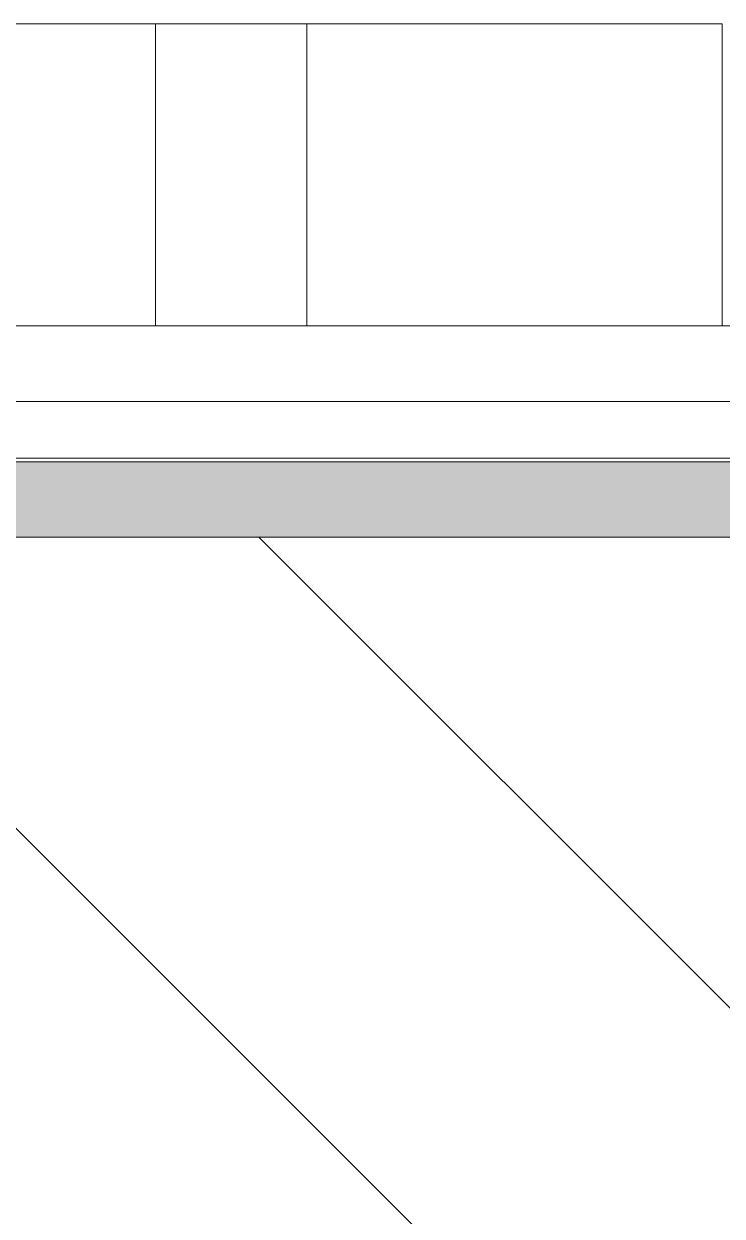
# Model space of a CAD drawing. Header units: millimetres. Extents: x -4185 to 186529, y -8553 to 29097.
# Drawn here: x 11412.6 to 11597.5, y 7720.2 to 8036 of the extents above; entities that cross this region are included whole.
import ezdxf

# ---------------------------------------------------------------- set-up
doc = ezdxf.new("R2010")
doc.units = ezdxf.units.MM
doc.linetypes.add('Осевая', pattern=[3175, 635, -476.25, 1587.5, -476.25])
for name, color, linetype, lineweight, true_color in [('A-WALL-1', 7, 'Continuous', 9, 0x3c3c3c), ('A-WALL-FNSH-1', 7, 'Continuous', 9, 0x3c3c3c), ('I-FURN-1', 7, 'Continuous', 9, 0xf0f0f0)]:
    doc.layers.add(name, color=color, linetype=linetype, lineweight=lineweight, true_color=true_color)
doc.layers.add('I-WALL', color=7, linetype='Continuous', lineweight=9)
doc.layers.add('Оси-2', color=7, linetype='Осевая', lineweight=9)

# ---------------------------------------------------------------- blocks, each defined once
blk = doc.blocks.new('Бизиборд лего - бизиборд 1_21б-32328682-План размещения напольных электротехнических лючков и розеток 1 этажа в осях 1-12')
at = {"layer": 'I-FURN-1'}
for p, q in [((1245, 100), (935, 100)), ((935, 100), (1245, 100)), ((1245, 100), (1205, 100)), ((1205, 100), (1205, 20)), ((1205, 20), (1205, 100)), ((1205, 100), (1245, 100)), ((1355, 100), (1245, 100)), ((1245, 100), (1355, 100)), ((1245, 20), (1245, 100)), ((1245, 100), (1245, 20)), ((1355, 20), (1355, 100)), ((1355, 100), (1355, 20)), ((1500, 20), (1000, 20)), ((1170.24, 20), (1210, 20)), ((1210, 20), (1170.24, 20)), ((1170.24, 20), (1205, 20)), ((1205, 20), (1210, 20)), ((1210, 20), (1205, 20)), ((1205, 20), (1210, 20)), ((1210, 20), (1210.34, 20)), ((1217.41, 20), (1210, 20)), ((1210, 20), (1230, 20)), ((1230, 20), (1210, 20)), ((1210, 20), (1230, 20)), ((1230, 20), (1210, 20)), ((1210, 20), (1215, 20)), ((1230, 20), (1210, 20)), ((1210, 20), (1222.59, 20)), ((1230, 20), (1210, 20)), ((1210, 20), (1215, 20)), ((1230, 20), (1210, 20)), ((1210, 20), (1222.59, 20)), ((1210.34, 20), (1210, 20)), ((1210, 20), (1230, 20)), ((1230, 20), (1210, 20)), ((1210, 20), (1230, 20)), ((1230, 20), (1210, 20)), ((1210, 20), (1230, 20)), ((1230, 20), (1210, 20)), ((1210, 20), (1230, 20)), ((1230, 20), (1210, 20)), ((1210, 20), (1228.66, 20)), ((1230, 20), (1210, 20)), ((1210, 20), (1220, 20)), ((1230, 20), (1210, 20)), ((1210, 20), (1217.41, 20)), ((1210.34, 20), (1210, 20)), ((1210, 20), (1230, 20)), ((1212.93, 20), (1210, 20)), ((1210, 20), (1227.07, 20)), ((1230, 20), (1210, 20)), ((1210, 20), (1230, 20)), ((1230, 20), (1210, 20)), ((1210, 20), (1230, 20)), ((1230, 20), (1210, 20)), ((1210, 20), (1230, 20)), ((1230, 20), (1210, 20)), ((1210, 20), (1211.34, 20)), ((1230, 20), (1210, 20)), ((1210, 20), (1228.66, 20)), ((1210.34, 20), (1210, 20)), ((1210, 20), (1210.34, 20)), ((1217.41, 20), (1210, 20)), ((1210, 20), (1228.66, 20)), ((1212.93, 20), (1210, 20)), ((1210, 20), (1222.59, 20)), ((1210.34, 20), (1210, 20)), ((1210, 20), (1230, 20)), ((1230, 20), (1210, 20)), ((1210, 20), (1230, 20)), ((1230, 20), (1210, 20)), ((1210, 20), (1227.07, 20)), ((1230, 20), (1210, 20)), ((1210.34, 20), (1230, 20)), ((1227.07, 20), (1210.34, 20)), ((1211.34, 20), (1210.34, 20)), ((1211.34, 20), (1210.34, 20)), ((1210.34, 20), (1230, 20)), ((1222.59, 20), (1210.34, 20)), ((1211.34, 20), (1217.41, 20)), ((1217.41, 20), (1211.34, 20)), ((1211.34, 20), (1217.41, 20)), ((1217.41, 20), (1211.34, 20)), ((1211.34, 20), (1217.41, 20)), ((1230, 20), (1211.34, 20)), ((1211.34, 20), (1215, 20)), ((1212.93, 20), (1211.34, 20)), ((1228.66, 20), (1212.93, 20)), ((1215, 20), (1212.93, 20)), ((1215, 20), (1212.93, 20)), ((1215, 20), (1217.41, 20)), ((1215, 20), (1230, 20)), ((1215, 20), (1230, 20)), ((1217.41, 20), (1215, 20)), ((1220, 20), (1215, 20)), ((1220, 20), (1217.41, 20)), ((1217.41, 20), (1220, 20)), ((1217.41, 20), (1220, 20)), ((1228.66, 20), (1217.41, 20)), ((1230, 20), (1217.41, 20)), ((1217.52, 20), (1222.59, 20)), ((1222.59, 20), (1217.52, 20)), ((1217.52, 20), (1222.59, 20)), ((1222.59, 20), (1217.52, 20)), ((1217.52, 20), (1222.59, 20)), ((1222.59, 20), (1220, 20)), ((1220, 20), (1230, 20)), ((1220, 20), (1230, 20)), ((1220, 20), (1230, 20)), ((1222.59, 20), (1220, 20)), ((1227.07, 20), (1222.59, 20)), ((1222.59, 20), (1230, 20)), ((1222.59, 20), (1230, 20)), ((1225, 20), (1222.59, 20)), ((1222.59, 20), (1225, 20)), ((1229.66, 20), (1222.59, 20)), ((1222.77, 20), (1227.07, 20)), ((1227.07, 20), (1222.77, 20)), ((1222.77, 20), (1227.07, 20)), ((1227.07, 20), (1222.77, 20)), ((1222.77, 20), (1227.07, 20)), ((1227.07, 20), (1225, 20)), ((1225, 20), (1227.07, 20)), ((1230, 20), (1227.07, 20)), ((1230, 20), (1227.07, 20)), ((1227.07, 20), (1230, 20)), ((1229.66, 20), (1227.07, 20)), ((1227.07, 20), (1229.66, 20)), ((1227.07, 20), (1230, 20)), ((1228.66, 20), (1230, 20)), ((1230, 20), (1228.66, 20)), ((1228.66, 20), (1229.66, 20)), ((1230, 20), (1228.66, 20)), ((1228.66, 20), (1230, 20)), ((1229.66, 20), (1230, 20)), ((1230, 20), (1229.66, 20)), ((1229.66, 20), (1230, 20)), ((1230, 20), (1229.66, 20)), ((1230, 20), (1245, 20)), ((1245, 20), (1230, 20)), ((1230, 20), (1245, 20)), ((1245, 20), (1230, 20)), ((1230, 20), (1245, 20)), ((1245, 20), (1270, 20)), ((1270, 20), (1245, 20)), ((1245, 20), (1270, 20)), ((1270, 20), (1270.34, 20)), ((1290, 20), (1270, 20)), ((1270, 20), (1290, 20)), ((1290, 20), (1270, 20)), ((1270, 20), (1290, 20)), ((1288.66, 20), (1270, 20)), ((1270, 20), (1290, 20)), ((1290, 20), (1270, 20)), ((1270, 20), (1290, 20)), ((1290, 20), (1270, 20)), ((1270, 20), (1290, 20)), ((1270.34, 20), (1270, 20)), ((1270, 20), (1290, 20)), ((1290, 20), (1270, 20)), ((1270, 20), (1290, 20)), ((1290, 20), (1270, 20)), ((1270, 20), (1290, 20)), ((1290, 20), (1270, 20)), ((1270, 20), (1290, 20)), ((1288.66, 20), (1270, 20)), ((1270, 20), (1271.34, 20)), ((1290, 20), (1270, 20)), ((1270, 20), (1290, 20)), ((1290, 20), (1270, 20)), ((1270, 20), (1270.34, 20)), ((1271.34, 20), (1270, 20)), ((1270, 20), (1290, 20)), ((1290, 20), (1270, 20)), ((1270, 20), (1270.34, 20)), ((1270.34, 20), (1270, 20)), ((1270, 20), (1290, 20)), ((1290, 20), (1270, 20)), ((1270, 20), (1290, 20)), ((1290, 20), (1270, 20)), ((1270, 20), (1290, 20)), ((1288.66, 20), (1270, 20)), ((1270, 20), (1290, 20)), ((1290, 20), (1270, 20)), ((1270, 20), (1280, 20)), ((1290, 20), (1270, 20)), ((1270, 20), (1290, 20)), ((1280, 20), (1270, 20)), ((1270, 20), (1282.59, 20)), ((1270.34, 20), (1270, 20)), ((1270, 20), (1290, 20)), ((1290, 20), (1270, 20)), ((1270, 20), (1271.34, 20)), ((1282.59, 20), (1270, 20)), ((1270, 20), (1290, 20)), ((1290, 20), (1270, 20)), ((1270, 20), (1290, 20)), ((1290, 20), (1270, 20)), ((1270, 20), (1290, 20)), ((1272.93, 20), (1270, 20)), ((1270.34, 20), (1290, 20)), ((1290, 20), (1270.34, 20)), ((1270.34, 20), (1290, 20)), ((1270.34, 20), (1285, 20)), ((1287.07, 20), (1270.34, 20)), ((1282.59, 20), (1270.34, 20)), ((1271.34, 20), (1280, 20)), ((1280, 20), (1271.34, 20)), ((1271.34, 20), (1280, 20)), ((1271.34, 20), (1272.93, 20)), ((1288.66, 20), (1271.34, 20)), ((1271.34, 20), (1285, 20)), ((1272.93, 20), (1275, 20)), ((1275, 20), (1272.93, 20)), ((1275, 20), (1277.41, 20)), ((1282.59, 20), (1275, 20)), ((1277.41, 20), (1290, 20)), ((1280, 20), (1282.59, 20)), ((1290, 20), (1280, 20)), ((1280.57, 20), (1288.66, 20)), ((1288.66, 20), (1280.57, 20)), ((1280.57, 20), (1288.66, 20)), ((1282.59, 20), (1287.07, 20)), ((1282.59, 20), (1288.66, 20)), ((1285, 20), (1282.59, 20)), ((1290, 20), (1282.59, 20)), ((1285, 20), (1282.59, 20)), ((1285, 20), (1290, 20)), ((1287.07, 20), (1285, 20)), ((1285, 20), (1287.07, 20)), ((1289.66, 20), (1285, 20)), ((1290, 20), (1287.07, 20)), ((1287.07, 20), (1288.66, 20)), ((1290, 20), (1287.07, 20)), ((1287.07, 20), (1288.66, 20)), ((1290, 20), (1288.66, 20)), ((1290, 20), (1288.66, 20)), ((1290, 20), (1288.66, 20)), ((1289.66, 20), (1288.66, 20)), ((1288.66, 20), (1290, 20)), ((1288.66, 20), (1290, 20)), ((1288.66, 20), (1290, 20)), ((1290, 20), (1289.66, 20)), ((1290, 20), (1289.66, 20)), ((1290, 20), (1330, 20)), ((1330, 20), (1290, 20)), ((1290, 20), (1330, 20)), ((1330, 20), (1350, 20)), ((1350, 20), (1330, 20)), ((1330, 20), (1340, 20)), ((1332.93, 20), (1330, 20)), ((1330, 20), (1335, 20)), ((1331.34, 20), (1330, 20)), ((1330, 20), (1350, 20)), ((1350, 20), (1330, 20)), ((1330, 20), (1350, 20)), ((1350, 20), (1330, 20)), ((1330, 20), (1335, 20)), ((1340, 20), (1330, 20)), ((1330, 20), (1331.34, 20)), ((1345, 20), (1330, 20)), ((1330, 20), (1350, 20)), ((1350, 20), (1330, 20)), ((1330, 20), (1350, 20)), ((1350, 20), (1330, 20)), ((1330, 20), (1350, 20)), ((1350, 20), (1330, 20)), ((1330, 20), (1350, 20)), ((1350, 20), (1330, 20)), ((1330, 20), (1350, 20)), ((1350, 20), (1330, 20)), ((1330, 20), (1345, 20)), ((1350, 20), (1330, 20)), ((1330, 20), (1350, 20)), ((1348.66, 20), (1330, 20)), ((1330, 20), (1342.59, 20)), ((1340, 20), (1330, 20)), ((1330, 20), (1350, 20)), ((1350, 20), (1330, 20)), ((1330, 20), (1350, 20)), ((1350, 20), (1330, 20)), ((1330, 20), (1350, 20)), ((1350, 20), (1330, 20)), ((1330, 20), (1342.59, 20)), ((1332.93, 20), (1330, 20)), ((1330, 20), (1350, 20)), ((1331.34, 20), (1330, 20)), ((1330, 20), (1350, 20)), ((1350, 20), (1330, 20)), ((1330, 20), (1335, 20)), ((1350, 20), (1330, 20)), ((1330, 20), (1350, 20)), ((1350, 20), (1330, 20)), ((1330, 20), (1331.34, 20)), ((1345, 20), (1330, 20)), ((1330, 20), (1350, 20)), ((1350, 20), (1330, 20)), ((1330, 20), (1350, 20)), ((1350, 20), (1330, 20)), ((1330, 20), (1350, 20)), ((1332.93, 20), (1330, 20)), ((1331.34, 20), (1332.93, 20)), ((1332.93, 20), (1331.34, 20)), ((1331.34, 20), (1332.93, 20)), ((1350, 20), (1331.34, 20)), ((1331.34, 20), (1350, 20)), ((1332.93, 20), (1331.34, 20)), ((1331.34, 20), (1350, 20)), ((1335, 20), (1332.93, 20)), ((1335, 20), (1332.93, 20)), ((1335, 20), (1332.93, 20)), ((1335, 20), (1332.93, 20)), ((1333.11, 20), (1337.41, 20)), ((1337.41, 20), (1333.11, 20)), ((1333.11, 20), (1337.41, 20)), ((1337.41, 20), (1335, 20)), ((1335, 20), (1350, 20)), ((1335, 20), (1350, 20)), ((1350, 20), (1335, 20)), ((1340, 20), (1335, 20)), ((1335, 20), (1348.66, 20)), ((1337.41, 20), (1335, 20)), ((1342.59, 20), (1337.41, 20)), ((1350, 20), (1337.41, 20)), ((1338.36, 20), (1342.59, 20)), ((1342.59, 20), (1338.36, 20)), ((1338.36, 20), (1342.59, 20)), ((1340, 20), (1345, 20)), ((1350, 20), (1340, 20)), ((1350, 20), (1340, 20)), ((1350, 20), (1340, 20)), ((1347.07, 20), (1342.59, 20)), ((1342.59, 20), (1350, 20)), ((1342.59, 20), (1350, 20)), ((1343.61, 20), (1348.66, 20)), ((1348.66, 20), (1343.61, 20)), ((1343.61, 20), (1348.66, 20)), ((1345, 20), (1347.07, 20)), ((1350, 20), (1345, 20)), ((1345, 20), (1350, 20)), ((1350, 20), (1345, 20)), ((1347.07, 20), (1348.66, 20)), ((1348.66, 20), (1347.07, 20)), ((1348.66, 20), (1350, 20)), ((1350, 20), (1348.66, 20)), ((1350, 20), (1348.66, 20)), ((1348.66, 20), (1350, 20)), ((1350, 20), (1355, 20)), ((1355, 20), (1350, 20)), ((1350, 20), (1354.12, 20)), ((1000, 0), (1500, 0)), ((1210, 0), (1170.24, 0)), ((1170.24, 0), (1210, 0)), ((1210, 0), (1170.24, 0)), ((1217.41, 0), (1210, 0)), ((1210, 0), (1217.41, 0)), ((1217.41, 0), (1210, 0)), ((1210, 0), (1217.41, 0)), ((1217.41, 0), (1210, 0)), ((1210, 0), (1217.41, 0)), ((1217.41, 0), (1210, 0)), ((1210, 0), (1217.41, 0)), ((1217.41, 0), (1210, 0)), ((1210, 0), (1217.41, 0)), ((1217.41, 0), (1210, 0)), ((1210, 0), (1210.34, 0)), ((1217.41, 0), (1210, 0)), ((1210, 0), (1217.41, 0)), ((1210.34, 0), (1210, 0)), ((1210, 0), (1217.41, 0)), ((1217.41, 0), (1210, 0)), ((1210, 0), (1217.41, 0)), ((1217.41, 0), (1210, 0)), ((1210, 0), (1217.41, 0)), ((1217.41, 0), (1210, 0)), ((1210, 0), (1217.41, 0)), ((1217.41, 0), (1210, 0)), ((1210, 0), (1217.41, 0)), ((1217.41, 0), (1210, 0)), ((1210, 0), (1217.41, 0)), ((1217.41, 0), (1210, 0)), ((1210, 0), (1217.41, 0)), ((1217.41, 0), (1210, 0)), ((1210, 0), (1217.41, 0)), ((1217.41, 0), (1210, 0)), ((1210, 0), (1217.41, 0)), ((1217.41, 0), (1210, 0)), ((1210, 0), (1217.41, 0)), ((1217.41, 0), (1210, 0)), ((1210, 0), (1217.41, 0)), ((1211.34, 0), (1210, 0)), ((1210, 0), (1210.34, 0)), ((1217.41, 0), (1210, 0)), ((1210, 0), (1217.41, 0)), ((1217.41, 0), (1210, 0)), ((1210, 0), (1217.41, 0)), ((1210.34, 0), (1210, 0)), ((1210, 0), (1210.34, 0)), ((1210.34, 0), (1210, 0)), ((1210, 0), (1217.41, 0)), ((1217.41, 0), (1210, 0)), ((1210, 0), (1217.41, 0)), ((1217.41, 0), (1210, 0)), ((1210, 0), (1217.41, 0)), ((1217.41, 0), (1210, 0)), ((1210, 0), (1217.41, 0)), ((1210.34, 0), (1210, 0)), ((1210, 0), (1210.34, 0)), ((1210.34, 0), (1217.41, 0)), ((1211.34, 0), (1210.34, 0)), ((1210.34, 0), (1211.34, 0)), ((1211.34, 0), (1210.34, 0)), ((1210.34, 0), (1215, 0)), ((1211.34, 0), (1210.34, 0)), ((1211.34, 0), (1210.34, 0)), ((1210.34, 0), (1211.34, 0)), ((1212.93, 0), (1211.34, 0)), ((1217.41, 0), (1211.34, 0)), ((1211.34, 0), (1212.93, 0)), ((1212.93, 0), (1211.34, 0)), ((1217.41, 0), (1211.34, 0)), ((1212.93, 0), (1211.34, 0)), ((1211.34, 0), (1212.93, 0)), ((1217.41, 0), (1212.93, 0)), ((1212.93, 0), (1217.41, 0)), ((1217.41, 0), (1212.93, 0)), ((1215, 0), (1212.93, 0)), ((1212.93, 0), (1217.41, 0)), ((1215, 0), (1212.93, 0)), ((1230, 0), (1212.93, 0)), ((1212.93, 0), (1225, 0)), ((1217.41, 0), (1215, 0)), ((1217.41, 0), (1215, 0)), ((1215, 0), (1217.41, 0)), ((1217.52, 0), (1217.41, 0)), ((1217.41, 0), (1217.52, 0)), ((1217.52, 0), (1217.41, 0)), ((1217.41, 0), (1217.52, 0)), ((1217.52, 0), (1217.41, 0)), ((1217.41, 0), (1217.52, 0)), ((1217.52, 0), (1217.41, 0)), ((1217.41, 0), (1217.52, 0)), ((1217.52, 0), (1217.41, 0)), ((1217.41, 0), (1217.52, 0)), ((1217.52, 0), (1217.41, 0)), ((1217.41, 0), (1217.52, 0)), ((1217.52, 0), (1217.41, 0)), ((1217.41, 0), (1217.52, 0)), ((1217.52, 0), (1217.41, 0)), ((1217.41, 0), (1217.52, 0)), ((1217.52, 0), (1217.41, 0)), ((1217.41, 0), (1217.52, 0)), ((1217.52, 0), (1217.41, 0)), ((1217.41, 0), (1217.52, 0)), ((1217.52, 0), (1217.41, 0)), ((1217.41, 0), (1217.52, 0)), ((1217.52, 0), (1217.41, 0)), ((1217.41, 0), (1217.52, 0)), ((1217.52, 0), (1217.41, 0)), ((1217.41, 0), (1217.52, 0)), ((1217.52, 0), (1217.41, 0)), ((1217.41, 0), (1217.52, 0)), ((1217.52, 0), (1217.41, 0)), ((1217.41, 0), (1217.52, 0)), ((1217.52, 0), (1217.41, 0)), ((1217.41, 0), (1217.52, 0)), ((1217.52, 0), (1217.41, 0)), ((1217.41, 0), (1217.52, 0)), ((1217.52, 0), (1217.41, 0)), ((1217.41, 0), (1217.52, 0)), ((1217.52, 0), (1217.41, 0)), ((1217.41, 0), (1217.52, 0)), ((1217.52, 0), (1217.41, 0)), ((1217.41, 0), (1217.52, 0)), ((1217.52, 0), (1217.41, 0)), ((1217.41, 0), (1217.52, 0)), ((1217.52, 0), (1217.41, 0)), ((1217.41, 0), (1217.52, 0)), ((1217.52, 0), (1217.41, 0)), ((1217.41, 0), (1217.52, 0)), ((1217.52, 0), (1217.41, 0)), ((1217.41, 0), (1217.52, 0)), ((1217.52, 0), (1217.41, 0)), ((1217.41, 0), (1217.52, 0)), ((1217.52, 0), (1217.41, 0)), ((1217.41, 0), (1217.52, 0)), ((1222.59, 0), (1217.52, 0)), ((1217.52, 0), (1222.59, 0)), ((1222.59, 0), (1217.52, 0)), ((1230, 0), (1217.52, 0)), ((1217.52, 0), (1225, 0)), ((1230, 0), (1217.52, 0)), ((1217.52, 0), (1230, 0)), ((1230, 0), (1217.52, 0)), ((1217.52, 0), (1230, 0)), ((1228.66, 0), (1217.52, 0)), ((1217.52, 0), (1220, 0)), ((1220, 0), (1217.52, 0)), ((1217.52, 0), (1230, 0)), ((1230, 0), (1217.52, 0)), ((1217.52, 0), (1230, 0)), ((1230, 0), (1217.52, 0)), ((1217.52, 0), (1230, 0)), ((1230, 0), (1217.52, 0)), ((1217.52, 0), (1230, 0)), ((1230, 0), (1217.52, 0)), ((1217.52, 0), (1230, 0)), ((1230, 0), (1217.52, 0)), ((1217.52, 0), (1230, 0)), ((1230, 0), (1217.52, 0)), ((1217.52, 0), (1230, 0)), ((1225, 0), (1217.52, 0)), ((1217.52, 0), (1230, 0)), ((1228.66, 0), (1217.52, 0)), ((1217.52, 0), (1222.59, 0)), ((1230, 0), (1217.52, 0)), ((1217.52, 0), (1230, 0)), ((1230, 0), (1217.52, 0)), ((1217.52, 0), (1228.66, 0)), ((1230, 0), (1217.52, 0)), ((1217.52, 0), (1230, 0)), ((1230, 0), (1217.52, 0)), ((1217.52, 0), (1230, 0)), ((1230, 0), (1217.52, 0)), ((1217.52, 0), (1230, 0)), ((1222.59, 0), (1217.52, 0)), ((1217.52, 0), (1227.07, 0)), ((1225, 0), (1217.52, 0)), ((1217.52, 0), (1230, 0)), ((1230, 0), (1217.52, 0)), ((1217.52, 0), (1229.66, 0)), ((1222.59, 0), (1217.52, 0)), ((1217.52, 0), (1227.07, 0)), ((1222.59, 0), (1217.52, 0)), ((1217.52, 0), (1230, 0)), ((1230, 0), (1217.52, 0)), ((1217.52, 0), (1230, 0)), ((1230, 0), (1217.52, 0)), ((1217.52, 0), (1230, 0)), ((1230, 0), (1217.52, 0)), ((1217.52, 0), (1230, 0)), ((1220, 0), (1230, 0)), ((1225, 0), (1220, 0)), ((1222.59, 0), (1230, 0)), ((1227.07, 0), (1222.59, 0)), ((1228.66, 0), (1222.59, 0)), ((1227.07, 0), (1222.59, 0)), ((1227.07, 0), (1222.77, 0)), ((1222.77, 0), (1227.07, 0)), ((1227.07, 0), (1222.77, 0)), ((1225, 0), (1227.07, 0)), ((1230, 0), (1225, 0)), ((1230, 0), (1225, 0)), ((1230, 0), (1225, 0)), ((1225, 0), (1227.07, 0)), ((1227.07, 0), (1228.66, 0)), ((1230, 0), (1227.07, 0)), ((1227.07, 0), (1228.66, 0)), ((1227.07, 0), (1229.66, 0)), ((1229.66, 0), (1227.07, 0)), ((1227.07, 0), (1228.66, 0)), ((1228.66, 0), (1229.66, 0)), ((1230, 0), (1228.66, 0)), ((1230, 0), (1228.66, 0)), ((1228.66, 0), (1229.66, 0)), ((1228.66, 0), (1229.66, 0)), ((1230, 0), (1228.66, 0)), ((1228.66, 0), (1229.66, 0)), ((1229.66, 0), (1230, 0)), ((1229.66, 0), (1230, 0)), ((1229.66, 0), (1230, 0)), ((1229.66, 0), (1230, 0)), ((1229.66, 0), (1230, 0)), ((1230, 0), (1229.66, 0)), ((1229.66, 0), (1230, 0)), ((1270, 0), (1230, 0)), ((1230, 0), (1270, 0)), ((1270, 0), (1230, 0)), ((1270.01, 0), (1270, 0)), ((1270, 0), (1270.01, 0)), ((1270.01, 0), (1270, 0)), ((1270, 0), (1270.01, 0)), ((1270.01, 0), (1270, 0)), ((1270, 0), (1270.01, 0)), ((1270.01, 0), (1270, 0)), ((1270, 0), (1270.01, 0)), ((1270.01, 0), (1270, 0)), ((1270, 0), (1270.01, 0)), ((1270.01, 0), (1270, 0)), ((1270, 0), (1270.01, 0)), ((1270.01, 0), (1270, 0)), ((1270, 0), (1270.01, 0)), ((1270.01, 0), (1270, 0)), ((1270, 0), (1270.01, 0)), ((1270.01, 0), (1270, 0)), ((1270, 0), (1270.01, 0)), ((1270.01, 0), (1270, 0)), ((1270, 0), (1270.01, 0)), ((1270.01, 0), (1270, 0)), ((1270, 0), (1270.01, 0)), ((1270.01, 0), (1270, 0)), ((1270, 0), (1270.01, 0)), ((1270.01, 0), (1270, 0)), ((1270, 0), (1270.01, 0)), ((1270.01, 0), (1270, 0)), ((1270, 0), (1270.01, 0)), ((1270.01, 0), (1270, 0)), ((1270, 0), (1270.01, 0)), ((1270.01, 0), (1270, 0)), ((1270, 0), (1270.01, 0)), ((1270.01, 0), (1270, 0)), ((1270, 0), (1270.01, 0)), ((1270.01, 0), (1270, 0)), ((1270, 0), (1270.01, 0)), ((1270.01, 0), (1270, 0)), ((1270, 0), (1270.01, 0)), ((1270.01, 0), (1270, 0)), ((1270, 0), (1270.01, 0)), ((1270.01, 0), (1270, 0)), ((1270, 0), (1270.01, 0)), ((1270.01, 0), (1270, 0)), ((1270, 0), (1270.01, 0)), ((1270.01, 0), (1270, 0)), ((1270, 0), (1270.01, 0)), ((1270.01, 0), (1270, 0)), ((1270, 0), (1270.01, 0)), ((1270.01, 0), (1270, 0)), ((1270, 0), (1270.01, 0)), ((1270.01, 0), (1270, 0)), ((1270, 0), (1270.01, 0)), ((1288.66, 0), (1270, 0)), ((1270, 0), (1272.93, 0)), ((1290, 0), (1270.01, 0)), ((1270.01, 0), (1287.07, 0)), ((1290, 0), (1270.01, 0)), ((1270.01, 0), (1288.66, 0)), ((1290, 0), (1270.01, 0)), ((1270.01, 0), (1290, 0)), ((1287.07, 0), (1270.01, 0)), ((1270.01, 0), (1290, 0)), ((1290, 0), (1270.01, 0)), ((1270.01, 0), (1290, 0)), ((1277.41, 0), (1270.01, 0)), ((1270.01, 0), (1290, 0)), ((1290, 0), (1270.01, 0)), ((1270.01, 0), (1290, 0)), ((1290, 0), (1270.01, 0)), ((1270.01, 0), (1290, 0)), ((1290, 0), (1270.01, 0)), ((1270.01, 0), (1290, 0)), ((1290, 0), (1270.01, 0)), ((1270.01, 0), (1290, 0)), ((1290, 0), (1270.01, 0)), ((1270.01, 0), (1280, 0)), ((1290, 0), (1270.01, 0)), ((1270.01, 0), (1290, 0)), ((1275, 0), (1270.01, 0)), ((1270.01, 0), (1290, 0)), ((1290, 0), (1270.01, 0)), ((1270.01, 0), (1290, 0)), ((1270.34, 0), (1270.01, 0)), ((1270.01, 0), (1270.34, 0)), ((1290, 0), (1270.01, 0)), ((1270.01, 0), (1290, 0)), ((1290, 0), (1270.01, 0)), ((1270.01, 0), (1290, 0)), ((1290, 0), (1270.01, 0)), ((1270.01, 0), (1290, 0)), ((1270.34, 0), (1270.01, 0)), ((1270.01, 0), (1270.34, 0)), ((1290, 0), (1270.01, 0)), ((1270.01, 0), (1288.66, 0)), ((1290, 0), (1270.01, 0)), ((1270.01, 0), (1272.93, 0)), ((1275, 0), (1270.01, 0)), ((1270.01, 0), (1270.34, 0)), ((1290, 0), (1270.01, 0)), ((1270.01, 0), (1290, 0)), ((1290, 0), (1270.01, 0)), ((1270.01, 0), (1290, 0)), ((1290, 0), (1270.01, 0)), ((1270.01, 0), (1280, 0)), ((1290, 0), (1270.01, 0)), ((1270.01, 0), (1290, 0)), ((1271.34, 0), (1270.34, 0)), ((1270.34, 0), (1271.34, 0)), ((1271.34, 0), (1270.34, 0)), ((1270.34, 0), (1271.34, 0)), ((1270.34, 0), (1275, 0)), ((1275, 0), (1271.34, 0)), ((1271.34, 0), (1275, 0)), ((1275, 0), (1271.34, 0)), ((1272.93, 0), (1271.34, 0)), ((1271.34, 0), (1272.93, 0)), ((1272.93, 0), (1271.34, 0)), ((1271.34, 0), (1272.93, 0)), ((1275, 0), (1272.93, 0)), ((1272.93, 0), (1275, 0)), ((1275, 0), (1272.93, 0)), ((1272.93, 0), (1275, 0)), ((1272.93, 0), (1290, 0)), ((1272.93, 0), (1280, 0)), ((1289.66, 0), (1275, 0)), ((1277.41, 0), (1275, 0)), ((1275, 0), (1277.41, 0)), ((1277.41, 0), (1275, 0)), ((1275, 0), (1290, 0)), ((1282.59, 0), (1275, 0)), ((1275, 0), (1277.41, 0)), ((1280, 0), (1275.31, 0)), ((1275.31, 0), (1280, 0)), ((1280, 0), (1275.31, 0)), ((1290, 0), (1277.41, 0)), ((1280, 0), (1277.41, 0)), ((1277.41, 0), (1280, 0)), ((1280, 0), (1277.41, 0)), ((1277.41, 0), (1280, 0)), ((1280, 0), (1282.59, 0)), ((1282.59, 0), (1280, 0)), ((1280, 0), (1289.66, 0)), ((1282.59, 0), (1280, 0)), ((1280, 0), (1285, 0)), ((1280, 0), (1285, 0)), ((1280, 0), (1282.59, 0)), ((1288.66, 0), (1280.57, 0)), ((1280.57, 0), (1288.66, 0)), ((1288.66, 0), (1280.57, 0)), ((1282.59, 0), (1285, 0)), ((1285, 0), (1282.59, 0)), ((1285, 0), (1282.59, 0)), ((1288.66, 0), (1282.59, 0)), ((1282.59, 0), (1290, 0)), ((1285, 0), (1287.07, 0)), ((1287.07, 0), (1285, 0)), ((1287.07, 0), (1285, 0)), ((1285, 0), (1287.07, 0)), ((1285, 0), (1290, 0)), ((1287.07, 0), (1288.66, 0)), ((1290, 0), (1287.07, 0)), ((1287.07, 0), (1288.66, 0)), ((1288.66, 0), (1287.07, 0)), ((1288.66, 0), (1287.07, 0)), ((1287.07, 0), (1290, 0)), ((1288.66, 0), (1290, 0)), ((1288.66, 0), (1289.66, 0)), ((1288.66, 0), (1290, 0)), ((1290, 0), (1288.66, 0)), ((1289.66, 0), (1288.66, 0)), ((1288.66, 0), (1290, 0)), ((1290, 0), (1288.66, 0)), ((1290, 0), (1288.66, 0)), ((1289.66, 0), (1290, 0)), ((1290, 0), (1289.66, 0)), ((1289.66, 0), (1290, 0)), ((1290, 0), (1289.66, 0)), ((1330, 0), (1291.07, 0)), ((1291.07, 0), (1330, 0)), ((1330, 0), (1291.07, 0)), ((1350, 0), (1330, 0)), ((1330, 0), (1350, 0)), ((1347.07, 0), (1330, 0)), ((1330, 0), (1332.93, 0)), ((1350, 0), (1330, 0)), ((1330, 0), (1350, 0)), ((1350, 0), (1330, 0)), ((1330, 0), (1350, 0)), ((1350, 0), (1330, 0)), ((1330, 0), (1350, 0)), ((1350, 0), (1330, 0)), ((1330, 0), (1350, 0)), ((1350, 0), (1330, 0)), ((1330, 0), (1350, 0)), ((1350, 0), (1330, 0)), ((1330, 0), (1350, 0)), ((1350, 0), (1330, 0)), ((1330, 0), (1350, 0)), ((1350, 0), (1330, 0)), ((1330, 0), (1350, 0)), ((1330.34, 0), (1330, 0)), ((1330, 0), (1331.34, 0)), ((1330.34, 0), (1330, 0)), ((1330, 0), (1330.34, 0)), ((1350, 0), (1330, 0)), ((1330, 0), (1340, 0)), ((1350, 0), (1330, 0)), ((1330, 0), (1350, 0)), ((1348.66, 0), (1330, 0)), ((1330, 0), (1330.34, 0)), ((1350, 0), (1330, 0)), ((1330, 0), (1350, 0)), ((1331.34, 0), (1330, 0)), ((1330, 0), (1347.07, 0)), ((1350, 0), (1330, 0)), ((1330, 0), (1347.07, 0)), ((1331.34, 0), (1330, 0)), ((1330, 0), (1332.93, 0)), ((1337.41, 0), (1330, 0)), ((1330, 0), (1337.41, 0)), ((1350, 0), (1330, 0)), ((1330, 0), (1335, 0)), ((1331.34, 0), (1330, 0)), ((1330, 0), (1330.34, 0)), ((1332.93, 0), (1330, 0)), ((1330, 0), (1335, 0)), ((1350, 0), (1330, 0)), ((1330, 0), (1345, 0)), ((1331.34, 0), (1330, 0)), ((1330, 0), (1350, 0)), ((1350, 0), (1330, 0)), ((1330, 0), (1350, 0)), ((1331.34, 0), (1330, 0)), ((1330, 0), (1350, 0)), ((1331.34, 0), (1330.34, 0)), ((1350, 0), (1330.34, 0)), ((1330.34, 0), (1331.34, 0)), ((1330.34, 0), (1345, 0)), ((1330.34, 0), (1331.34, 0)), ((1332.93, 0), (1331.34, 0)), ((1331.34, 0), (1332.93, 0)), ((1332.93, 0), (1331.34, 0)), ((1332.93, 0), (1331.34, 0)), ((1331.34, 0), (1332.93, 0)), ((1331.34, 0), (1332.93, 0)), ((1337.41, 0), (1331.34, 0)), ((1348.66, 0), (1331.34, 0)), ((1335, 0), (1331.34, 0)), ((1331.34, 0), (1332.93, 0)), ((1350, 0), (1331.34, 0)), ((1332.93, 0), (1331.34, 0)), ((1332.93, 0), (1347.07, 0)), ((1335, 0), (1332.93, 0)), ((1332.93, 0), (1335, 0)), ((1332.93, 0), (1335, 0)), ((1332.93, 0), (1350, 0)), ((1332.93, 0), (1335, 0)), ((1350, 0), (1332.93, 0)), ((1335, 0), (1332.93, 0)), ((1337.41, 0), (1333.11, 0)), ((1333.11, 0), (1337.41, 0)), ((1337.41, 0), (1333.11, 0)), ((1337.41, 0), (1335, 0)), ((1335, 0), (1337.41, 0)), ((1335, 0), (1337.41, 0)), ((1335, 0), (1340, 0)), ((1337.41, 0), (1335, 0)), ((1335, 0), (1337.41, 0)), ((1335, 0), (1337.41, 0)), ((1337.41, 0), (1335, 0)), ((1340, 0), (1337.41, 0)), ((1337.41, 0), (1340, 0)), ((1337.41, 0), (1350, 0)), ((1350, 0), (1337.41, 0)), ((1350, 0), (1337.41, 0)), ((1337.41, 0), (1342.59, 0)), ((1340, 0), (1337.41, 0)), ((1337.41, 0), (1340, 0)), ((1337.41, 0), (1340, 0)), ((1350, 0), (1337.41, 0)), ((1342.59, 0), (1338.36, 0)), ((1338.36, 0), (1342.59, 0)), ((1342.59, 0), (1338.36, 0)), ((1342.59, 0), (1340, 0)), ((1340, 0), (1342.59, 0)), ((1340, 0), (1350, 0)), ((1340, 0), (1350, 0)), ((1347.07, 0), (1340, 0)), ((1340, 0), (1342.59, 0)), ((1340, 0), (1342.59, 0)), ((1345, 0), (1342.59, 0)), ((1342.59, 0), (1345, 0)), ((1342.59, 0), (1350, 0)), ((1342.59, 0), (1345, 0)), ((1342.59, 0), (1345, 0)), ((1348.66, 0), (1343.61, 0)), ((1343.61, 0), (1348.66, 0)), ((1348.66, 0), (1343.61, 0)), ((1347.07, 0), (1345, 0)), ((1345, 0), (1347.07, 0)), ((1345, 0), (1350, 0)), ((1345, 0), (1347.07, 0)), ((1345, 0), (1348.66, 0)), ((1345, 0), (1350, 0)), ((1349.66, 0), (1347.07, 0)), ((1347.07, 0), (1350, 0)), ((1348.66, 0), (1347.07, 0)), ((1347.07, 0), (1348.66, 0)), ((1347.07, 0), (1350, 0)), ((1347.07, 0), (1350, 0)), ((1350, 0), (1347.07, 0)), ((1347.07, 0), (1348.66, 0)), ((1349.66, 0), (1348.66, 0)), ((1348.66, 0), (1350, 0)), ((1350, 0), (1348.66, 0)), ((1350, 0), (1348.66, 0)), ((1348.66, 0), (1349.66, 0)), ((1348.66, 0), (1350, 0)), ((1350, 0), (1349.66, 0)), ((1350, 0), (1349.66, 0)), ((1349.66, 0), (1350, 0)), ((1390, 0), (1350, 0)), ((1350, 0), (1390, 0)), ((1390, 0), (1350, 0))]:
    blk.add_line(p, q, dxfattribs=at)

msp = doc.modelspace()

# ---------------------------------------------------------------- hatches: boundary and pattern name
at = {"layer": 'I-WALL'}
h = msp.add_hatch(dxfattribs=at)
h.set_pattern_fill('FP_84', color=256, style=0, pattern_type=2)
h.set_pattern_definition([(0, (0, 0), (121.92, 30.48), [10.058, -81.382, 10.058, -81.382, -487.68]), (0, (0, 0), (121.92, 30.48), [-182.88, 10.058, -172.822, 10.058, -81.382, -213.36]), (0, (0, 0), (121.92, 30.48), [-457.2, 10.058, -50.902, 10.058, -142.342]), (120, (45.72, 15.24), (-87.356454, 90.34582), [10.058, -81.382, 10.058, -81.382, -487.68]), (120, (45.72, 15.24), (-87.356454, 90.34582), [-182.88, 10.058, -172.822, 10.058, -81.382, -213.36]), (120, (45.72, 15.24), (-87.356454, 90.34582), [-457.2, 10.058, -50.902, 10.058, -142.342]), (240, (60.96, 76.2), (-34.563546, -120.82582), [10.058, -81.382, 10.058, -81.382, -487.68]), (240, (60.96, 76.2), (-34.563546, -120.82582), [-182.88, 10.058, -172.822, 10.058, -81.382, -213.36]), (240, (60.96, 76.2), (-34.563546, -120.82582), [-457.2, 10.058, -50.902, 10.058, -142.342])])
h.paths.add_polyline_path([(12760, 7900), (12760, 7920), (7660, 7920), (7660, 7900), (12363.68, 7900)])
h = msp.add_hatch(dxfattribs=at)
h.set_pattern_fill('FP_18', color=256, style=0, pattern_type=2)
h.set_pattern_definition([(135, (0, 0), (-70.7107, -70.7107), [])])
h.paths.add_polyline_path([(8260, 7700), (12160, 7700), (12160, 7900), (8260, 7900)])

# ---------------------------------------------------------------- linework, layer by layer
at = {"layer": 'A-WALL-1'}
msp.add_line((12160, 7900), (8260, 7900), dxfattribs=at)
at = {"layer": 'A-WALL-FNSH-1'}
for p, q in [((12825, 7921), (7660, 7921)), ((7660, 7920), (12825, 7920))]:
    msp.add_line(p, q, dxfattribs=at)
at = {"layer": 'Оси-2'}
msp.add_line((-885.17, 7800), (36057, 7800), dxfattribs=at)

# ---------------------------------------------------------------- block references
at = {"layer": 'I-FURN-1'}
msp.add_blockref('Бизиборд лего - бизиборд 1_21б-32328682-План размещения напольных электротехнических лючков и розеток 1 этажа в осях 1-12', (10242.5, 7936), dxfattribs=at)

doc.saveas('drawing.dxf')
